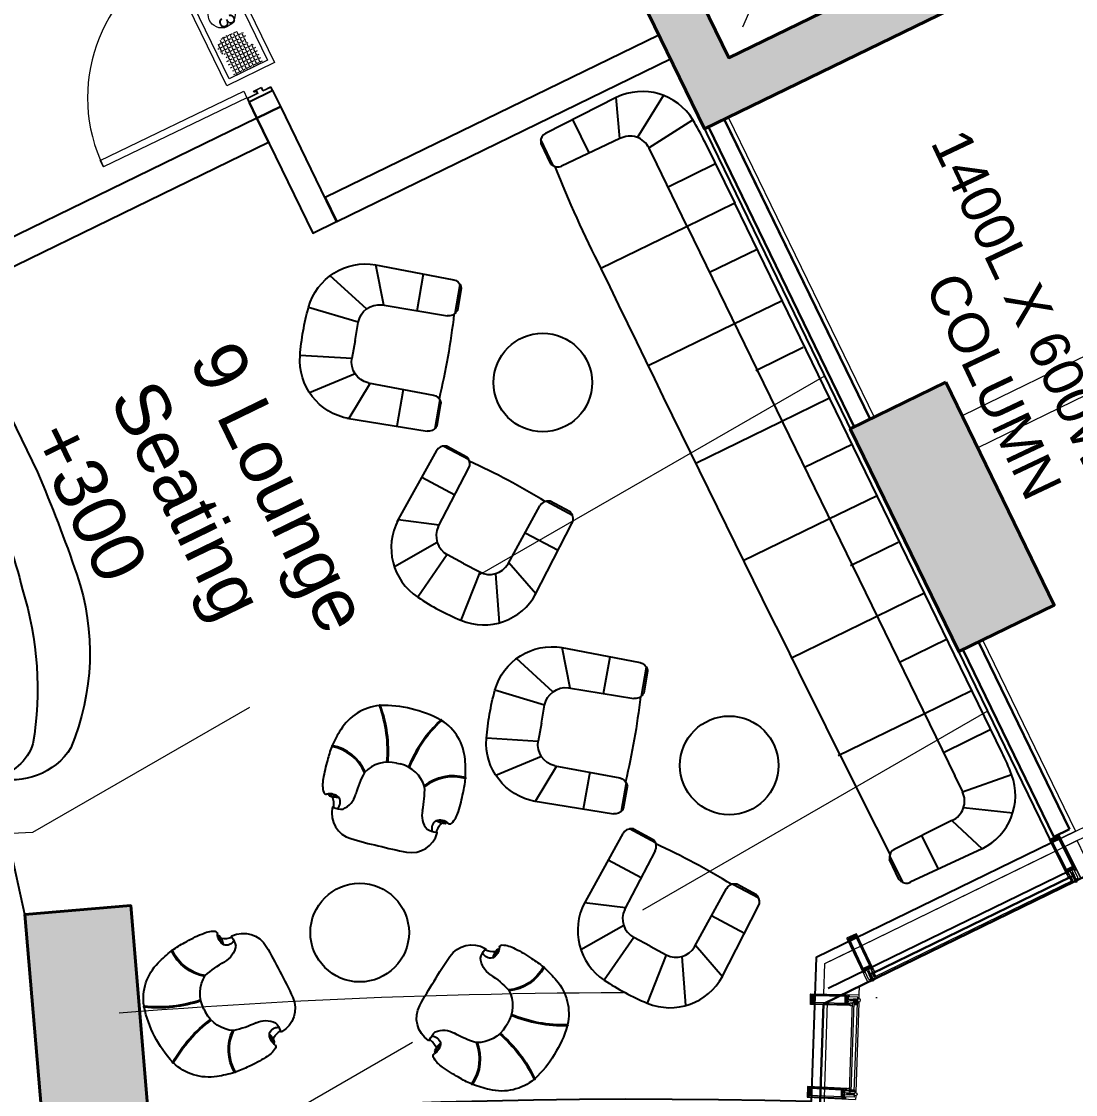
# Model space of a CAD drawing. Header units: millimetres. Extents: x 32582 to 41721, y -247935 to -234947.
# Drawn here: x 36053 to 36648, y -238624 to -238018 of the extents above; entities that cross this region are included whole.
import ezdxf

# ---------------------------------------------------------------- set-up
doc = ezdxf.new("R2010")
doc.units = ezdxf.units.MM
doc.header["$LTSCALE"] = 300
doc.header["$MEASUREMENT"] = 0
for name, pattern in [('DGN Style 2', [4.165224, 2.499135, -1.66609]), ('DGN Style 4', [1.902655, 0.950733, -0.475367, 0.001188, -0.475367]), ('TDME_Fave_column_LGM$0$HIDDENX2', [0.75, 0.5, -0.25]), ('TDME_Fave_Core_L3$0$DGN Style 2', [4.165224, 2.499135, -1.66609])]:
    doc.linetypes.add(name, pattern=pattern)
for name, color, linetype in [('1', 1, 'Continuous'), ('FAE-WSP-SW-04-PL-STR-0575-01$0$X-Level 4 GA$0$S230G_SLAB_OUTLINE', 7, 'Continuous'), ('I-FUR-LOOSE', 2, 'Continuous'), ('I-FURNITURE', 2, 'Continuous'), ('ID-facade', 1, 'Continuous'), ('Kitchen-wall', 3, 'Continuous')]:
    doc.layers.add(name, color=color, linetype=linetype)
for name, color, linetype, lineweight in [('A-_FNSH----_H-', 8, 'Continuous', 0), ('G-GRID_A', 1, 'DGN Style 4', 0), ('GENTEXT', 1, 'Continuous', 13), ('GRC-yer ızgarası', 40, 'Continuous', 15), ('MINORTEXT', 1, 'Continuous', 13), ('STRUCTURES', 3, 'DGN Style 2', 0), ('TDME_FASHION_L3$0$A-_DOOR----_E-', 1, 'Continuous', 13), ('TDME_FASHION_L3$0$A-_FNSH----_E-', 7, 'Continuous', 13), ('TDME_FASHION_L3$0$A-_WALL----_E-', 1, 'Continuous', 30), ('TDME_Fave_Bldg_Envlp_Zone C_L3$0$A-_CLAD----_E-', 1, 'Continuous', 13), ('TDME_Fave_Bldg_Envlp_Zone C_L3$0$A-_DOOR----_E-', 1, 'Continuous', 13), ('TDME_Fave_Bldg_Envlp_Zone C_L3$0$A-_FNSH----_H-', 8, 'Continuous', 0), ('TDME_Fave_Bldg_Envlp_Zone C_L3$0$A-_MULLION', 2, 'Continuous', 18), ('TDME_Fave_column_L3$0$A-_CONC----_E-', 3, 'Continuous', 40), ('TDME_Fave_column_L3$0$A-_SLABEDGE_E-', 2, 'Continuous', 13), ('TDME_Fave_column_LGM$0$A-_SLABEDGE_E-', 2, 'Continuous', 13), ('TDME_Fave_Core_L3$0$A-_FNSH----_E-', 7, 'Continuous', 13), ('TDME_Fave_Core_L3$0$A-_SLABOPEN_E-', 8, 'TDME_Fave_Core_L3$0$DGN Style 2', 0)]:
    doc.layers.add(name, color=color, linetype=linetype, lineweight=lineweight)
doc.layers.add('LEASE LINE', color=7, linetype='DGN Style 4', lineweight=30, true_color=0xf60929)
doc.styles.add('GENTEXT', font='arial.ttf', dxfattribs={"height": 0.25})
doc.styles.add('MINORTEXT', font='arial.ttf', dxfattribs={"height": 0.36})
doc.styles.get("Standard").update_dxf_attribs({"font": 'arial.ttf'})

# ---------------------------------------------------------------- blocks, each defined once
blk = doc.blocks.new('TDME_Fave_Bldg_Envlp_Zone C_L3$0$retractableframe')
at = {"layer": 'TDME_Fave_Bldg_Envlp_Zone C_L3$0$A-_DOOR----_E-'}
blk.add_lwpolyline([(37.5, 0), (37.5, 200), (-37.5, 200), (-37.5, 0)], close=True, dxfattribs=at)
blk = doc.blocks.new('TDME_Fave_Bldg_Envlp_Zone C_L3$0$A-End_Mullion')
at = {"layer": 'TDME_Fave_Bldg_Envlp_Zone C_L3$0$A-_MULLION'}
for p, q in [((-32180.4, -243410.6), (-32179.9, -243410.1)), ((-32180.4, -243464.4), (-32180.4, -243410.6)), ((-32179.9, -243410.1), (-32169.3, -243410.1)), ((-32169.3, -243410.1), (-32168.1, -243410.7)), ((-32168.1, -243410.7), (-32167.8, -243411.6)), ((-32167.8, -243411.6), (-32167.8, -243438.6)), ((-32171.6, -243472.4), (-32192.8, -243472.4)), ((-32166.4, -243464.4), (-32180.4, -243464.4))]:
    blk.add_line(p, q, dxfattribs=at)
for points in [[(-32142.5, -243421.7), (-32143.7, -243421.7), (-32143.7, -243419), (-32139.3, -243419), (-32139, -243418.8), (-32138.8, -243419), (-32134.3, -243419), (-32134.3, -243421.7), (-32135.5, -243421.7), (-32135.5, -243422.3), (-32134.7, -243423.2), (-32132.8, -243423.1), (-32132.8, -243199.6), (-32133.4, -243198.5), (-32134.3, -243198.1), (-32191.3, -243198.1), (-32192.5, -243198.7), (-32192.8, -243199.6), (-32192.8, -243472.3)], [(-32189.7, -243203.5), (-32135.9, -243203.5), (-32135.9, -243407.8), (-32137.1, -243408.2)], [(-32189.7, -243407.8), (-32189.7, -243203.5)], [(-32188, -243416.1), (-32188, -243409.3), (-32188.5, -243408.2), (-32189.5, -243407.8), (-32189.7, -243407.8)], [(-32187.1, -243417.4), (-32188, -243416.1)], [(-32186.1, -243417.4), (-32187.1, -243417.4)], [(-32185.2, -243409.3), (-32185.2, -243416.1), (-32186.1, -243417.4)], [(-32184.8, -243408.3), (-32185.2, -243409.3)], [(-32183.7, -243407.8), (-32184.8, -243408.3)], [(-32137.1, -243408.2), (-32137.6, -243409.3), (-32137.6, -243416.1), (-32138.5, -243417.4), (-32139.5, -243417.4), (-32140.4, -243416.1), (-32140.4, -243409.3), (-32140.9, -243408.2), (-32141.9, -243407.8), (-32183.7, -243407.8)], [(-32167.8, -243439.1), (-32166, -243439.1), (-32165, -243438.5), (-32164.7, -243437.2), (-32164.8, -243435.4), (-32164.9, -243433.7), (-32164.9, -243433), (-32165.2, -243432.6), (-32164.8, -243432.3), (-32164.8, -243432), (-32164.7, -243430.1), (-32164.7, -243429.6), (-32164.5, -243429.1), (-32163.7, -243427.6), (-32162.8, -243427.1), (-32161.9, -243427.6), (-32161.1, -243429.1), (-32160.9, -243429.6), (-32160.9, -243430.1), (-32160.8, -243432), (-32160.8, -243432.3), (-32160.5, -243432.6), (-32160.8, -243433), (-32160.7, -243433.7), (-32160.8, -243435.4), (-32160.9, -243437.2), (-32160.5, -243438.6), (-32159.6, -243439.1), (-32157.8, -243439.1), (-32157.8, -243453.3), (-32158, -243454.1), (-32159.1, -243456.5), (-32159.1, -243456.8), (-32158.8, -243456.9), (-32158.1, -243456.8), (-32157.9, -243456.9), (-32157.8, -243457.4), (-32157.8, -243462.8), (-32158.8, -243463.8), (-32159.9, -243463.5), (-32160.2, -243462.4), (-32159.4, -243462.4), (-32159.1, -243462.1), (-32159.1, -243459.2), (-32159.4, -243458.5), (-32162.5, -243455.4), (-32162.8, -243455.3), (-32163.2, -243455.4), (-32166.2, -243458.5), (-32166.5, -243459.2), (-32166.5, -243462.1), (-32166.2, -243462.4), (-32165.5, -243462.4), (-32165.7, -243463.5), (-32166.5, -243463.8), (-32167.5, -243463.5), (-32167.8, -243462.8), (-32167.8, -243457.1), (-32167.5, -243456.8), (-32166.8, -243456.9), (-32166.6, -243456.8), (-32166.5, -243456.5), (-32167.6, -243454.1), (-32167.8, -243453.3), (-32167.8, -243439.1)], [(-32167.8, -243438.6), (-32167.3, -243439.1), (-32166.3, -243439.1), (-32165.3, -243438.1), (-32165.3, -243437.2)], [(-32159.3, -243441.1), (-32159.8, -243440.6), (-32160.9, -243440.6), (-32161.4, -243440.5), (-32162.3, -243440), (-32162.8, -243439.8), (-32163.3, -243440), (-32164.2, -243440.5), (-32164.7, -243440.6), (-32165.8, -243440.6), (-32166.3, -243441.1), (-32166.3, -243452), (-32165.4, -243452.6), (-32165.4, -243454.3), (-32165.1, -243454.8), (-32164.6, -243454.7), (-32163.9, -243454), (-32162.6, -243453.6), (-32161.7, -243454), (-32161.1, -243454.7), (-32160.5, -243454.8), (-32160.2, -243454.3), (-32160.2, -243452.6), (-32159.3, -243452), (-32159.3, -243441.1)], [(-32165.3, -243424.6), (-32164.8, -243424.3)], [(-32164.8, -243426.1), (-32164.8, -243424.9), (-32165.3, -243424.6)], [(-32165.3, -243426.4), (-32164.8, -243426.1)], [(-32164.8, -243426.7), (-32165.3, -243426.4)], [(-32165.3, -243428.2), (-32164.8, -243427.9)], [(-32164.8, -243429.7), (-32164.8, -243428.5), (-32165.3, -243428.2)], [(-32165.3, -243430), (-32164.8, -243429.7)], [(-32164.8, -243431.5), (-32164.8, -243430.3), (-32165.3, -243430)], [(-32165.3, -243431.8), (-32164.8, -243431.5)], [(-32164.8, -243433.3), (-32164.8, -243432.1), (-32165.3, -243431.8)], [(-32165.3, -243433.6), (-32164.8, -243433.3)], [(-32164.8, -243435.1), (-32164.8, -243433.9), (-32165.3, -243433.6)], [(-32165.3, -243435.4), (-32164.8, -243435.1)], [(-32164.8, -243436.9), (-32164.8, -243435.7), (-32165.3, -243435.4)], [(-32165.3, -243437.2), (-32164.8, -243436.9)], [(-32164.8, -243424.3), (-32164.8, -243423.3), (-32163.7, -243421.4), (-32162.8, -243420.8), (-32161.9, -243421.4), (-32160.8, -243423.3), (-32160.8, -243425.2), (-32160.3, -243425.5), (-32160.8, -243425.8), (-32160.8, -243427), (-32160.3, -243427.3)], [(-32164.8, -243427.9), (-32164.8, -243426.7)], [(-32161.5, -243437.2), (-32161.4, -243435.4), (-32161.3, -243433.6), (-32161.4, -243431.8), (-32161.5, -243430.5), (-32161.7, -243429.8), (-32162.4, -243428.6), (-32162.8, -243428.3), (-32163.2, -243428.6), (-32163.9, -243429.8), (-32164.1, -243430.5), (-32164.2, -243431.8), (-32164.3, -243433.6), (-32164.2, -243435.4), (-32164.1, -243437.2), (-32164, -243438.1), (-32162.8, -243439.1), (-32161.6, -243438.1), (-32161.5, -243437.2)], [(-32160.3, -243427.3), (-32160.8, -243427.6), (-32160.8, -243428.8), (-32160.3, -243429.1), (-32160.8, -243429.4), (-32160.8, -243430.6), (-32160.3, -243430.9), (-32160.8, -243431.2), (-32160.8, -243432.4), (-32160.3, -243432.7), (-32160.8, -243433), (-32160.8, -243434.2), (-32160.3, -243434.5), (-32160.8, -243434.8), (-32160.8, -243436), (-32160.3, -243436.3), (-32160.8, -243436.6), (-32160.8, -243437.8), (-32160.3, -243438.1), (-32159.1, -243439.1), (-32158.3, -243439.1)], [(-32158.3, -243439.1), (-32157.8, -243438.6)], [(-32157.8, -243411.6), (-32157.2, -243410.5), (-32156.3, -243410.1), (-32145.7, -243410.1), (-32145.2, -243410.6), (-32145.2, -243422.7)], [(-32157.8, -243438.6), (-32157.8, -243411.6)], [(-32134.9, -243423.1), (-32132.9, -243423.1), (-32132.9, -243432.4), (-32132.6, -243433.4), (-32131.8, -243434.2), (-32131.1, -243434.5), (-32130.2, -243434.8), (-32129.4, -243435.1), (-32128.5, -243435.3), (-32127.6, -243435.4), (-32127.4, -243435.7), (-32127.7, -243436), (-32128.7, -243436), (-32129.6, -243435.9), (-32130.5, -243435.8), (-32131.5, -243435.6), (-32132.4, -243435.3), (-32133.2, -243435), (-32134.1, -243434.6), (-32134.9, -243434.1), (-32135.5, -243434), (-32136.3, -243434.3), (-32136.9, -243435), (-32138.4, -243435.9), (-32138.9, -243436), (-32140.2, -243435.8), (-32141.3, -243435), (-32141.6, -243434.7), (-32142.3, -243433.1), (-32143, -243432.8), (-32143.7, -243433.1), (-32146.3, -243435.9), (-32146.7, -243435.9), (-32146.8, -243435.6), (-32145.8, -243433.8), (-32145.6, -243433.3), (-32145.4, -243432.8), (-32145.3, -243432.3), (-32145.3, -243431.8), (-32145.3, -243423.1), (-32143.3, -243423.1), (-32142.8, -243423.3), (-32142.5, -243423.2), (-32142.4, -243423), (-32142.4, -243421.4), (-32142.9, -243421.1), (-32143, -243420.9), (-32142.9, -243420.6), (-32141.6, -243419.5), (-32141.2, -243419.4), (-32140.1, -243420), (-32138.1, -243420), (-32137.1, -243419.4), (-32136.5, -243419.6), (-32135.3, -243420.6), (-32135.2, -243420.9), (-32135.3, -243421.1), (-32135.8, -243421.4), (-32135.8, -243423), (-32135.7, -243423.2), (-32135.5, -243423.3), (-32134.9, -243423.1)], [(-32145.2, -243422.7), (-32144.7, -243423.2), (-32143.4, -243423.2), (-32142.5, -243422.3)], [(-32142.5, -243422.3), (-32142.5, -243421.7)], [(-32138.6, -243446.7), (-32137.9, -243446.7)], [(-32138.6, -243446.7), (-32138.6, -243447.5)], [(-32138.6, -243447.5), (-32137.9, -243447.5)], [(-32138.6, -243459.7), (-32137.9, -243459.7)], [(-32138.6, -243459.7), (-32138.6, -243460.5)], [(-32138.6, -243460.5), (-32137.9, -243460.5)]]:
    blk.add_lwpolyline(points, dxfattribs=at)
for points in [[(-32182.2, -243396.8), (-32182.2, -243210.6, -0.414214), (-32181.2, -243209.6), (-32138.4, -243209.6), (-32138.4, -243204.6), (-32181.2, -243204.6, 0.414214), (-32187.2, -243210.6), (-32187.2, -243396.8, 0.414214), (-32181.2, -243402.8), (-32138.4, -243402.8), (-32138.4, -243397.8), (-32181.2, -243397.8, -0.414214)], [(-32181.2, -243210.6), (-32144.4, -243210.6, -0.414214), (-32138.4, -243216.6), (-32138.4, -243390.8, -0.414214), (-32144.4, -243396.8), (-32181.2, -243396.8), (-32181.2, -243391.8), (-32144.4, -243391.8, 0.414214), (-32143.4, -243390.8), (-32143.4, -243216.6, 0.414214), (-32144.4, -243215.6), (-32181.2, -243215.6)], [(-32148.4, -243443.6), (-32137.9, -243443.6), (-32137.9, -243463.6), (-32148.4, -243463.6, 0.05)]]:
    blk.add_lwpolyline(points, format="xyb", close=True, dxfattribs=at)
blk.add_lwpolyline([(-32137.9, -243463.1, -0.414214), (-32138.1, -243463.3), (-32142.8, -243463.3, -0.362233), (-32143, -243463.2, 0.212538), (-32144.3, -243461.1, -0.260236), (-32144.4, -243461), (-32144.4, -243446.2, -0.260236), (-32144.3, -243446, 0.212538), (-32143, -243444, -0.362233), (-32142.8, -243443.8), (-32138.1, -243443.8, -0.414214), (-32137.9, -243444)], format="xyb", dxfattribs=at)
blk.add_circle((-32162.8, -243472.4), 8.75, dxfattribs=at)
blk = doc.blocks.new('TDME_Fave_Bldg_Envlp_Zone C_L3$0$TDME_Fave_Bldg_Envlp_Zone C_L2')
at = {"layer": 'TDME_Fave_Bldg_Envlp_Zone C_L3$0$A-_CLAD----_E-'}
for p, q in [((494249478.6, 2787890225.2, 0), (494250637.5, 2787890588.7, 0)), ((494249127.9, 2787889467.7, 0), (494249213.6, 2787889926.2, 0))]:
    blk.add_line(p, q, dxfattribs=at)
at = {"layer": 'TDME_Fave_Bldg_Envlp_Zone C_L3$0$A-_CLAD----_E-', "elevation": 0}
for points in [[(494249511.6, 2787890054.9), (494249509.2, 2787890062.6), (494250703.6, 2787890437.2), (494250706, 2787890429.6)], [(494249522.3, 2787890029.3), (494250714.3, 2787890403.1), (494250711.9, 2787890410.9), (494249519.9, 2787890037)], [(494249377.9, 2787889913.6), (494249385.8, 2787889912.1), (494249293.3, 2787889417.1), (494249285.5, 2787889418.6)], [(494249405, 2787889908.5), (494249412.9, 2787889907), (494249320.5, 2787889412.1), (494249312.6, 2787889413.5)]]:
    blk.add_lwpolyline(points, close=True, dxfattribs=at)
for points in [[(494249224.5, 2787889985.2), (494249256.4, 2787890155.5), (494249421.7, 2787890207.3)], [(494249421.3, 2787889950.7), (494249430.9, 2787890000.6), (494249479.3, 2787890016)]]:
    blk.add_lwpolyline(points, dxfattribs=at)
at = {"layer": 'TDME_Fave_Bldg_Envlp_Zone C_L3$0$A-_MULLION', "extrusion": (-5.25674e-11, 2.65618e-11, -1), "zscale": -1, "rotation": 341.9448923542475}
blk.add_blockref('TDME_Fave_Bldg_Envlp_Zone C_L3$0$A-End_Mullion', (-494144689.4, 2788111922.2, 0), dxfattribs=at)
at = {"layer": 'TDME_Fave_Bldg_Envlp_Zone C_L3$0$A-_MULLION', "extrusion": (2.79806e-11, 5.18261e-11, -1), "xscale": -1, "zscale": -1, "rotation": 343.2265231889093}
blk.add_blockref('TDME_Fave_Bldg_Envlp_Zone C_L3$0$A-End_Mullion', (-494210039.1, 2788132419.9, 0.2), dxfattribs=at)
at = {"layer": 'TDME_Fave_Bldg_Envlp_Zone C_L3$0$A-_MULLION', "extrusion": (-4.81274e-11, -3.39502e-11, -1), "zscale": -1, "rotation": 279.9378244136199}
blk.add_blockref('TDME_Fave_Bldg_Envlp_Zone C_L3$0$A-End_Mullion', (-494004046.3, 2787900259.2, -0.1), dxfattribs=at)
at = {"layer": 'TDME_Fave_Bldg_Envlp_Zone C_L3$0$A-_MULLION', "extrusion": (-3.26296e-11, 4.90323e-11, -1), "xscale": -1, "zscale": -1, "rotation": 281.2194507614263}
blk.add_blockref('TDME_Fave_Bldg_Envlp_Zone C_L3$0$A-End_Mullion', (-494016757.1, 2787968319.2, 0.1), dxfattribs=at)
blk = doc.blocks.new('A$C5ED46BB0')
at = {"layer": '1', "color": 1, "linetype": 'Continuous'}
blk.add_line((384.7, 478.6), (405.1, 478.6), dxfattribs=at)
for centre, radius, start, end in [((386.6, 171.3), 625.2, 89.44713, 105.50824), ((398.9, 135.5), 661, 74.92027, 90.53943), ((308, 499.5), 288.2, 108.87634, 162.06418), ((217.1, 773), 2.48, 18.08049, 198.08049), ((-417.1, 356.2), 756.5, 8.71309, 33.36234), ((-411.1, 355.8), 756.5, 8.86927, 33.53812), ((1201.4, 355.8), 756.5, 146.46188, 171.13073), ((1207.4, 356.2), 756.5, 146.63766, 171.28691), ((573.2, 773), 2.48, 341.91951, 161.91951), ((482.3, 499.5), 288.2, 17.93582, 71.12366), ((685.8, 366.8), 688.5, 161.24069, 169.71066), ((104.6, 366.8), 688.5, 10.28934, 18.75931), ((8.5, 486.9), 2.94, 94.8808, 246.62926), ((20.6, 234.1), 256, 37.60566, 92.75981), ((769.7, 234.1), 256, 87.24019, 142.39434), ((781.8, 486.9), 2.94, 293.37074, 85.1192), ((515.1, 404.4), 514, 171.07298, 180.20975), ((20.6, 234.1), 250.4, 37.12318, 93.03129), ((384.7, 287.2), 191.5, 89.99608, 149.1802), ((405.6, 287.2), 191.5, 30.8198, 90.1724), ((769.7, 234.1), 250.4, 86.96871, 142.87682), ((275.2, 404.4), 514, 359.79025, 8.92702), ((774.4, 360.3), 774.4, 176.87221, 184.848), ((761.4, 239.2), 560.5, 164.89364, 178.57509), ((28.9, 239.2), 560.5, 1.42491, 15.10636), ((15.9, 360.3), 774.4, 355.152, 3.12779), ((164.2, 299.1), 161.5, 181.52196, 209.01815), ((75.3, 255.7), 125.8, 307.09221, 358.82462), ((715.1, 255.7), 125.8, 181.17538, 232.90779), ((626.1, 299.1), 161.5, 330.98185, 358.47804), ((36.2, 231.3), 16.9, 218.53741, 288.07339), ((76, 147.2), 76.4, 59.65699, 116.93472), ((73.3, 46.3), 172.2, 76.54424, 100.33403), ((60.4, 216.7), 6.26, 173.01004, 252.10162), ((75.2, 323.7), 114.2, 261.57818, 287.35531), ((-3.5, 147.1), 101.1, 2.90356, 38.14216), ((75.3, 178.5), 52.4, 329.20857, 41.33041), ((715.1, 178.5), 52.4, 138.66959, 210.79143), ((714.3, 147.2), 76.4, 63.06528, 120.34301), ((717.1, 46.3), 172.2, 79.66597, 103.45576), ((715.1, 323.7), 114.2, 252.64469, 278.42182), ((793.9, 147.1), 101.1, 141.85784, 177.09644), ((729.9, 216.7), 6.26, 287.89838, 6.98996), ((754.1, 231.3), 16.9, 251.92661, 321.46259), ((93.9, 149.4), 3.95, 48.55626, 185.84551), ((240.2, 153.5), 150.2, 181.72695, 267.27427), ((116.7, 282.9), 132.1, 261.22047, 285.12298), ((550.2, 153.5), 150.2, 272.72573, 358.27305), ((673.6, 282.9), 132.1, 254.87702, 278.77953), ((696.4, 149.4), 3.95, 354.15449, 131.44374), ((342.3, 1741), 1741, 266.40147, 271.65771), ((444.6, 1851.7), 1851.7, 268.39259, 273.4893)]:
    blk.add_arc(centre, radius, start, end, dxfattribs=at)
blk = doc.blocks.new('A$C64F3089B')
at = {"layer": '1', "color": 1, "linetype": 'Continuous'}
for p, q in [((336.7, 543.2), (303.2, 835.6)), ((437.1, 842.1), (830, 842.1)), ((583.1, 842.1), (583.1, 543.2)), ((4282.9, 842.1), (830, 842.1)), ((830, 842.1), (830, 534.3)), ((830, 842.1), (830, 534.3)), ((830, 842.1), (830, 534.3)), ((830, 842.1), (830, 534.3)), ((830, 842.1), (830, 534.3)), ((830, 842.1), (830, 534.3)), ((830, 842.1), (830, 534.3)), ((830, 842.1), (830, 534.3)), ((1120.1, 842.1), (1120.1, 543.2)), ((1442.4, 842.1), (1442.4, 534.3)), ((1442.4, 842.1), (1442.4, 534.3)), ((1442.4, 842.1), (1442.4, 534.3)), ((1442.4, 842.1), (1442.4, 534.3)), ((1442.4, 842.1), (1442.4, 534.3)), ((1442.4, 842.1), (1442.4, 534.3)), ((1442.4, 842.1), (1442.4, 534.3)), ((1442.4, 842.1), (1442.4, 534.3)), ((1732.5, 833.2), (1732.5, 534.3)), ((2054.8, 842.1), (2054.8, 534.3)), ((2054.8, 842.1), (2054.8, 534.3)), ((2054.8, 842.1), (2054.8, 534.3)), ((2054.8, 842.1), (2054.8, 534.3)), ((2054.8, 842.1), (2054.8, 534.3)), ((2054.8, 842.1), (2054.8, 534.3)), ((2054.8, 842.1), (2054.8, 534.3)), ((2054.8, 842.1), (2054.8, 534.3)), ((2344.9, 842.1), (2344.9, 543.2)), ((2667.3, 842.1), (2667.3, 534.3)), ((2667.3, 842.1), (2667.3, 534.3)), ((2667.3, 842.1), (2667.3, 534.3)), ((2667.3, 842.1), (2667.3, 534.3)), ((2667.3, 842.1), (2667.3, 534.3)), ((2667.3, 842.1), (2667.3, 534.3)), ((2667.3, 842.1), (2667.3, 534.3)), ((2667.3, 842.1), (2667.3, 534.3)), ((2957.3, 833.2), (2957.3, 534.3)), ((3279.7, 842.1), (3279.7, 534.3)), ((3279.7, 842.1), (3279.7, 534.3)), ((3279.7, 842.1), (3279.7, 534.3)), ((3279.7, 842.1), (3279.7, 534.3)), ((3279.7, 842.1), (3279.7, 534.3)), ((3279.7, 842.1), (3279.7, 534.3)), ((3279.7, 842.1), (3279.7, 534.3)), ((3279.7, 842.1), (3279.7, 534.3)), ((3569.7, 842.1), (3569.7, 543.2)), ((3892.1, 842.1), (3892.1, 534.3)), ((3892.1, 842.1), (3892.1, 534.3)), ((3892.1, 842.1), (3892.1, 534.3)), ((3892.1, 842.1), (3892.1, 534.3)), ((3892.1, 842.1), (3892.1, 534.3)), ((3892.1, 842.1), (3892.1, 534.3)), ((3892.1, 842.1), (3892.1, 534.3)), ((3892.1, 842.1), (3892.1, 534.3)), ((4136.8, 842.1), (4136.8, 543.2)), ((4383.2, 543.2), (4416.8, 835.6)), ((255.4, 510.6), (105.6, 746.3)), ((4464.6, 510.6), (4614.4, 746.3)), ((0, 502.3), (7, 54.3)), ((217.6, 419), (0, 502.3)), ((441, 543.2), (337.8, 543.2)), ((830, 543.2), (437.1, 543.2)), ((830, 543.2), (4282.9, 543.2)), ((830, 534.3), (830, 0.9)), ((830, 534.3), (830, 0.9)), ((830, 534.3), (830, 0.9)), ((830, 534.3), (830, 0.9)), ((830, 534.3), (830, 0.9)), ((830, 534.3), (830, 0.9)), ((830, 534.3), (830, 0.9)), ((830, 534.3), (830, 0.9)), ((1442.4, 534.3), (1442.4, 0.9)), ((1442.4, 534.3), (1442.4, 0.9)), ((1442.4, 534.3), (1442.4, 0.9)), ((1442.4, 534.3), (1442.4, 0.9)), ((1442.4, 534.3), (1442.4, 0.9)), ((1442.4, 534.3), (1442.4, 0.9)), ((1442.4, 534.3), (1442.4, 0.9)), ((1442.4, 534.3), (1442.4, 0.9)), ((2054.8, 534.3), (2054.8, 0.9)), ((2054.8, 534.3), (2054.8, 0.9)), ((2054.8, 534.3), (2054.8, 0.9)), ((2054.8, 534.3), (2054.8, 0.9)), ((2054.8, 534.3), (2054.8, 0.9)), ((2054.8, 534.3), (2054.8, 0.9)), ((2054.8, 534.3), (2054.8, 0.9)), ((2054.8, 534.3), (2054.8, 0.9)), ((2667.3, 534.3), (2667.3, 0.9)), ((2667.3, 534.3), (2667.3, 0.9)), ((2667.3, 534.3), (2667.3, 0.9)), ((2667.3, 534.3), (2667.3, 0.9)), ((2667.3, 534.3), (2667.3, 0.9)), ((2667.3, 534.3), (2667.3, 0.9)), ((2667.3, 534.3), (2667.3, 0.9)), ((2667.3, 534.3), (2667.3, 0.9)), ((3279.7, 534.3), (3279.7, 0.9)), ((3279.7, 534.3), (3279.7, 0.9)), ((3279.7, 534.3), (3279.7, 0.9)), ((3279.7, 534.3), (3279.7, 0.9)), ((3279.7, 534.3), (3279.7, 0.9)), ((3279.7, 534.3), (3279.7, 0.9)), ((3279.7, 534.3), (3279.7, 0.9)), ((3279.7, 534.3), (3279.7, 0.9)), ((3892.1, 534.3), (3892.1, 0.9)), ((3892.1, 534.3), (3892.1, 0.9)), ((3892.1, 534.3), (3892.1, 0.9)), ((3892.1, 534.3), (3892.1, 0.9)), ((3892.1, 534.3), (3892.1, 0.9)), ((3892.1, 534.3), (3892.1, 0.9)), ((3892.1, 534.3), (3892.1, 0.9)), ((3892.1, 534.3), (3892.1, 0.9)), ((4278.9, 543.2), (4382.2, 543.2)), ((4502.4, 419), (4720, 502.3)), ((4720, 502.3), (4713, 54.3)), ((217.6, 419), (213.5, 54.6)), ((4502.4, 419), (4506.4, 54.6)), ((217.6, 227.8), (4.4, 227.8)), ((4502.4, 227.8), (4715.5, 227.8)), ((192.9, 14.5), (27.3, 14.7)), ((46.7, 4.5), (173.9, 4.5)), ((4527.1, 14.5), (4692.6, 14.7)), ((4673.3, 4.5), (4546.1, 4.5))]:
    blk.add_line(p, q, dxfattribs=at)
for centre, radius, start, end in [((334.8, 502.3), 334.8, 95.42237, 180.00001), ((441, -622.2), 1464.2, 90, 95.40226), ((4278.9, -622.2), 1464.2, 84.59774, 90), ((4385.2, 502.3), 334.8, 359.99999, 84.57763), ((337.8, 422.9), 120.3, 90, 181.89108), ((4382.2, 422.9), 120.3, 358.10892, 90), ((57.1, 55), 50.1, 180.00001, 247.06597), ((110.3, 148.2), 157.2, 238.14889, 246.14237), ((110.3, 148.2), 157.2, 293.85763, 301.71369), ((163.4, 55), 50.1, 293.30305, 0), ((713.1, 6849.9), 6850, 265.6926, 270.97805), ((1513.4, 233810.9), 233811, 269.832521, 270.737122), ((4556.6, 55), 50.1, 180, 246.69695), ((4609.7, 148.2), 157.2, 238.28631, 246.14237), ((4609.7, 148.2), 157.2, 293.85763, 301.85111), ((4662.9, 55), 50.1, 292.93403, 359.99999)]:
    blk.add_arc(centre, radius, start, end, dxfattribs=at)
blk = doc.blocks.new('A$C66825038')
at = {"layer": '1', "color": 1, "linetype": 'Continuous'}
for p, q in [((336.6, 539.9), (303.2, 831.1)), ((545.4, 539.9), (578.9, 831.1)), ((254.9, 506.8), (105.6, 741.9)), ((627.1, 506.8), (776.4, 741.9)), ((217.6, 414.5), (0, 497.8)), ((0.2, 509.9), (7, 49.8)), ((441, 539.9), (337.8, 539.9)), ((441, 539.9), (544.3, 539.9)), ((664.5, 414.5), (882.1, 497.8)), ((881.8, 509.9), (875.1, 49.8)), ((217.6, 424.5), (213.5, 50.1)), ((664.5, 424.5), (668.5, 50.1)), ((215.4, 223.3), (4.4, 223.3)), ((666.7, 223.3), (877.6, 223.3)), ((192.9, 10), (27.3, 10.2)), ((46.7, 0), (173.9, 0)), ((689.1, 10), (854.7, 10.2)), ((835.3, 0), (708.2, 0))]:
    blk.add_line(p, q, dxfattribs=at)
for centre, radius, start, end in [((334.8, 497.8), 334.8, 95.42237, 180.00001), ((441, -626.6), 1464.2, 90, 95.40226), ((441, -626.6), 1464.2, 84.59774, 90), ((547.3, 497.8), 334.8, 0.00001, 84.57762), ((337.8, 419.6), 120.3, 90, 177.66918), ((544.3, 419.6), 120.3, 2.33083, 90), ((57.1, 50.6), 50.1, 180.00001, 247.06597), ((110.3, 143.8), 157.2, 238.14889, 246.14237), ((110.3, 143.8), 157.2, 293.85763, 301.71369), ((163.4, 50.6), 50.1, 293.30305, 0), ((441, 3922.7), 3914.9, 266.43125, 273.56875), ((718.6, 50.6), 50.1, 180.00001, 246.69695), ((771.8, 143.8), 157.2, 238.28631, 246.14237), ((771.8, 143.8), 157.2, 293.85763, 301.85111), ((824.9, 50.6), 50.1, 292.93403, 0)]:
    blk.add_arc(centre, radius, start, end, dxfattribs=at)
blk = doc.blocks.new('TDME_FASHION_L3$0$HR DOOR')
at = {"layer": 'TDME_FASHION_L3$0$A-_DOOR----_E-', "lineweight": 13}
blk.add_line((144.7, 928.1, 0), (126.3, 928.1, 0), dxfattribs=at)
at = {"layer": 'TDME_FASHION_L3$0$A-_DOOR----_E-', "lineweight": 13, "extrusion": (-6.36259e-18, 5.25102e-09, 1), "elevation": 0, "flags": 128}
for points in [[(124.7, 928), (124.7, 925), (146.7, 925), (146.7, 906), (96.7, 906), (96.7, 886), (52.6, 886), (52.6, 888.2), (66.7, 888.2), (66.7, 906), (2.6, 906), (2.6, 925), (24.6, 925), (24.6, 928), (-0.4, 928), (-0.4, 903), (63.7, 903), (63.7, 891.2), (49.6, 891.2), (49.6, 883), (99.7, 883), (99.7, 903), (149.7, 903), (149.7, 928), (124.7, 928)], [(124.7, -25), (124.7, -22), (146.7, -22), (146.7, -3), (96.7, -3), (96.7, 17), (52.6, 17), (52.6, 14.8), (66.7, 14.8), (66.7, -3), (2.6, -3), (2.6, -22), (24.6, -22), (24.6, -25), (-0.4, -25), (-0.4, 0), (63.7, 0), (63.7, 11.8), (49.6, 11.8), (49.6, 20), (99.7, 20), (99.7, 0), (149.7, 0), (149.7, -25), (124.7, -25)]]:
    blk.add_lwpolyline(points, dxfattribs=at)
at = {"layer": 'TDME_FASHION_L3$0$A-_DOOR----_E-', "elevation": 27.7}
blk.add_lwpolyline([(-0.4, 3), (-900.4, 3), (-900.4, 43), (-0.4, 43)], close=True, dxfattribs=at)
at = {"layer": 'TDME_FASHION_L3$0$A-_DOOR----_E-'}
blk.add_arc((-0.4, 3, 13.8), 900, 89.99999, 179.99995, dxfattribs=at)
blk = doc.blocks.new('Y3 75-30')
at = {"layer": 'GRC-yer ızgarası', "ltscale": 44}
h = blk.add_hatch(dxfattribs=at)
h.set_pattern_fill('ANGLE', color=160, scale=7.7, style=0)
h.set_pattern_definition([(0, (-3839, 4534.8), (0, 2.1175), [1.54, -0.5775]), (90, (-3839, 4534.8), (-2.1175, 1e-16), [1.54, -0.5775])])
edge = h.paths.add_edge_path()
edge.add_line((3, -5.78), (3, -23.72))
edge.add_arc((2.24, -22.34), 1.58, 298.85244, 325)
edge.add_arc((4.83, -22.34), 1.58, 215, 325)
edge.add_arc((7.5, -22.28), 1.68, 215, 325)
edge.add_arc((10.17, -22.34), 1.58, 215, 325)
edge.add_arc((12.92, -22.23), 1.78, 215, 325)
edge.add_arc((15.66, -22.35), 1.57, 215, 325)
edge.add_arc((18.47, -23.52), 1.55, 170, 280)
edge.add_arc((20.06, -24.13), 1.61, 215, 325)
edge.add_arc((21.64, -23.53), 1.54, 260, 370)
edge.add_arc((23.42, -21.72), 1.57, 260, 370)
edge.add_arc((24.06, -20.16), 1.58, 305, 415)
edge.add_arc((24.06, -17.57), 1.58, 305, 415)
edge.add_arc((24.06, -14.98), 1.58, 305, 415)
edge.add_arc((24.09, -12.44), 1.53, 305, 415)
edge.add_arc((23.46, -10.92), 1.54, 350, 460)
edge.add_arc((21.68, -9.14), 1.54, 350, 460)
edge.add_arc((21.13, -9.21), 1.61, 80, 190)
edge.add_arc((18.18, -10.45), 1.68, 35, 145)
edge.add_arc((15.29, -9.22), 1.54, 350, 460)
edge.add_arc((13.51, -7.44), 1.54, 350, 460)
edge.add_arc((11.95, -6.84), 1.58, 35, 145)
edge.add_arc((9.36, -6.84), 1.58, 35, 145)
edge.add_arc((6.77, -6.84), 1.58, 35, 145)
edge.add_arc((4.18, -6.84), 1.58, 35, 138.20845)
h = blk.add_hatch(dxfattribs=at)
h.set_pattern_fill('ANGLE', color=160, scale=7.7, style=0)
h.set_pattern_definition([(180, (3914, 4534.8), (0, 2.1175), [1.54, -0.5775]), (90, (3914, 4534.8), (2.1175, 1e-16), [1.54, -0.5775])])
edge = h.paths.add_edge_path()
edge.add_line((72, -23.72), (72, -5.78))
edge.add_arc((70.82, -6.84), 1.58, 41.79155, 145)
edge.add_arc((68.23, -6.84), 1.58, 35, 145)
edge.add_arc((65.64, -6.84), 1.58, 35, 145)
edge.add_arc((63.05, -6.84), 1.58, 35, 145)
edge.add_arc((61.49, -7.44), 1.54, 80, 190)
edge.add_arc((59.71, -9.22), 1.54, 80, 190)
edge.add_arc((56.82, -10.45), 1.68, 35, 145)
edge.add_arc((53.87, -9.21), 1.61, 350, 460)
edge.add_arc((53.32, -9.14), 1.54, 80, 190)
edge.add_arc((51.54, -10.92), 1.54, 80, 190)
edge.add_arc((50.91, -12.44), 1.53, 125, 235)
edge.add_arc((50.94, -14.98), 1.58, 125, 235)
edge.add_arc((50.94, -17.57), 1.58, 125, 235)
edge.add_arc((50.94, -20.16), 1.58, 125, 235)
edge.add_arc((51.58, -21.72), 1.57, 170, 280)
edge.add_arc((53.36, -23.53), 1.54, 170, 280)
edge.add_arc((54.94, -24.13), 1.61, 215, 325)
edge.add_arc((56.53, -23.52), 1.55, 260, 370)
edge.add_arc((59.34, -22.35), 1.57, 215, 325)
edge.add_arc((62.08, -22.23), 1.78, 215, 325)
edge.add_arc((64.83, -22.34), 1.58, 215, 325)
edge.add_arc((67.5, -22.28), 1.68, 215, 325)
edge.add_arc((70.17, -22.34), 1.58, 215, 325)
edge.add_arc((72.76, -22.34), 1.58, 215, 241.14756)
at = {"layer": 'GRC-yer ızgarası', "color": 13, "ltscale": 44}
blk.add_lwpolyline([(0, 0), (75, 0), (75, -30), (0, -30)], close=True, dxfattribs=at)
at = {"layer": 'GRC-yer ızgarası', "color": 4, "ltscale": 44}
blk.add_lwpolyline([(3, -3), (72, -3), (72, -27), (3, -27)], close=True, dxfattribs=at)
at = {"layer": 'GRC-yer ızgarası', "color": 1, "ltscale": 44}
blk.add_circle((37.5, -15), 7.6, dxfattribs=at)
at = {"layer": 'GRC-yer ızgarası', "ltscale": 44, "insert": (30.28, -9.34), "char_height": 9, "width": 19.6, "attachment_point": 1}
blk.add_mtext('Y3', dxfattribs=at)

msp = doc.modelspace()

# ---------------------------------------------------------------- hatches: boundary and pattern name
at = {"layer": 'A-_FNSH----_H-'}
h = msp.add_hatch(color=254, dxfattribs=at)
h.dxf.hatch_style = 1
h.paths.add_polyline_path([(36574.88, -238221.54), (36636.12, -238347.43), (36582.16, -238373.68), (36520.93, -238247.78)])
h.paths.add_polyline_path([(36730.53, -237855.68), (36762.24, -237920.87), (36438.51, -238078.34), (36406.72, -238013.01), (36433.7, -237999.89), (36452.36, -238038.24), (36722.14, -237907.02), (36703.48, -237868.66)])
h = msp.add_hatch(dxfattribs=at)
h.set_pattern_fill('ANSI31', color=254, scale=0.1, angle=8.55838)
h.set_pattern_definition([(53.5583798532953, (-7349497.384687, -283278450.576824), (-0.01005578150568927, 0.00742504264700464), [])])
h.paths.add_polyline_path([(36054.62, -238522.16), (36064.67, -238641.74), (36124.46, -238636.71), (36114.41, -238517.13)])

# ---------------------------------------------------------------- linework, layer by layer
at = {"layer": 'FAE-WSP-SW-04-PL-STR-0575-01$0$X-Level 4 GA$0$S230G_SLAB_OUTLINE'}
msp.add_line((36645.04, -238497.58, 0), (36508.35, -238564.07, 0), dxfattribs=at)
at = {"layer": 'G-GRID_A'}
msp.add_arc((36396.63, -242207.46), 3641, 72.09645, 122.49066, dxfattribs=at)
at = {"layer": 'I-FUR-LOOSE'}
for centre in [(36347.2, -238221.7), (36452.51, -238437.95), (36243.76, -238532.43)]:
    msp.add_circle(centre, 27.85, dxfattribs=at)
at = {"layer": 'I-FURNITURE', "color": 1, "elevation": -0.01}
msp.add_lwpolyline([(36406.75, -238012.99), (36634.69, -238481.66), (36501.7, -238546.45), (36498.82, -238627.92, 0.115658), (34878.63, -238961.62), (34815.11, -238823.04), (35001.39, -238733.62), (34800.66, -238315.46), (34739.29, -238344.61), (34378.68, -237590.72), (34222.21, -237665.83), (34132.02, -237477.95), (34191.82, -237432.17), (34141.84, -237367.04, -0.077981), (35876.36, -236466.09), (36085.71, -236895.95), (35908.06, -236982.46), (36042.51, -237264.58), (35968.45, -237300.6), (36101.86, -237574.88), (36176.05, -237538.79), (36332.36, -237860.13)], format="xyb", dxfattribs=at)
at = {"layer": 'I-FURNITURE', "elevation": 0}
for points in [[(36013.35, -238172.95), (36061.7, -238272.23, -0.018091), (36083.95, -238330.16, -0.18267), (36080.59, -238428.01, -0.331764), (36037.39, -238444.7, 0.02963)], [(35986.37, -238186.08), (36034.59, -238285.09, -0.048616), (36053.25, -238338.73, -0.116378), (36059.15, -238425.73, -0.276835), (36037.39, -238444.7, -11.869464)]]:
    msp.add_lwpolyline(points, format="xyb", dxfattribs=at)
at = {"layer": 'ID-facade'}
msp.add_line((36185.62, -238072.33, 0), (36181.24, -238063.34, 0), dxfattribs=at)
at = {"layer": 'ID-facade', "elevation": 0}
msp.add_lwpolyline([(36181.24, -238063.34), (36185.62, -238072.33), (36199.11, -238065.76), (36194.73, -238056.77)], close=True, dxfattribs=at)
msp.add_lwpolyline([(36054.62, -238522.16), (36037.39, -238444.7), (35629.3, -238535.47)], dxfattribs=at)
at = {"layer": 'Kitchen-wall', "elevation": 0}
for points in [[(36412.73, -238025.37), (36224.18, -238117.24), (36230.75, -238130.72), (36419.3, -238038.86)], [(36185.62, -238072.33), (36217.24, -238137.26), (36230.73, -238130.69), (36199.11, -238065.76)], [(36185.62, -238072.33), (35952.85, -238185.72), (35959.42, -238199.2), (36192.19, -238085.81)]]:
    msp.add_lwpolyline(points, close=True, dxfattribs=at)
at = {"layer": 'LEASE LINE'}
msp.add_lwpolyline([(36503.64, -238633.12), (36505.78, -238572.59), (37361.16, -238155.79, 0.028624), (37873.11, -238738.03), (37719.23, -238879.66, 0.063438), (36840.78, -238654.11), (36772.11, -239194.26, 0.143824), (35080.36, -239470.84), (34844.82, -238980.16, -0.117062), (36503.64, -238633.12)], format="xyb", close=True, dxfattribs=at)
at = {"layer": 'STRUCTURES', "color": 3, "ltscale": 0.3}
for p, q in [((36506.31, -238218.09), (36058.89, -238475.9)), ((36598.39, -238407.4), (36119.9, -238683.11)), ((36058.89, -238475.9), (35680.82, -238494.81)), ((36488.47, -239171.31), (36508.35, -238564.07, 0))]:
    msp.add_line(p, q, dxfattribs=at)
at = {"layer": 'TDME_FASHION_L3$0$A-_FNSH----_E-'}
for p, q in [((36451.99, -238071.78, 0), (36534.41, -238241.22, 0)), ((36438.51, -238078.34, 0), (36520.93, -238247.78, 0)), ((36595.65, -238367.12, 0), (36648.18, -238475.1, 0)), ((36582.16, -238373.68, 0), (36634.69, -238481.66, 0)), ((36648.18, -238475.1, 0), (36634.69, -238481.66, 0))]:
    msp.add_line(p, q, dxfattribs=at)
at = {"layer": 'TDME_FASHION_L3$0$A-_WALL----_E-'}
for p, q in [((36449.75, -238072.88, 0), (36532.17, -238242.31, 0)), ((36440.75, -238077.25, 0), (36523.17, -238246.69, 0)), ((36450.83, -238075.11, 0), (36532.17, -238242.31, 0)), ((36593.41, -238368.21, 0), (36644.84, -238473.94, 0)), ((36584.41, -238372.58, 0), (36635.84, -238478.32, 0)), ((36644.84, -238473.94, 0), (36635.84, -238478.32, 0))]:
    msp.add_line(p, q, dxfattribs=at)
at = {"layer": 'TDME_Fave_Bldg_Envlp_Zone C_L3$0$A-_CLAD----_E-', "color": 252, "ltscale": 0.1}
msp.add_line((36506.58, -238549.84, 0), (37349.05, -238139.44), dxfattribs=at)
at = {"layer": 'TDME_Fave_Bldg_Envlp_Zone C_L3$0$A-_FNSH----_H-'}
msp.add_line((36526.15, -238562.56, 0), (37361.16, -238155.79), dxfattribs=at)
at = {"layer": 'TDME_Fave_column_L3$0$A-_CONC----_E-', "elevation": 0}
msp.add_lwpolyline([(36730.53, -237855.68), (36762.24, -237920.87), (36438.51, -238078.34), (36406.72, -238013.01), (36433.7, -237999.89), (36452.36, -238038.24), (36722.14, -237907.02), (36703.48, -237868.66)], close=True, dxfattribs=at)
at = {"layer": 'TDME_Fave_column_L3$0$A-_CONC----_E-'}
for points in [[(36574.88, -238221.54), (36636.12, -238347.43), (36582.16, -238373.68), (36520.93, -238247.78)], [(36054.62, -238522.16), (36064.67, -238641.74), (36124.46, -238636.71), (36114.41, -238517.13)]]:
    msp.add_lwpolyline(points, close=True, dxfattribs=at)
at = {"layer": 'TDME_Fave_column_L3$0$A-_SLABEDGE_E-'}
for p, q in [((36501.7, -238546.45), (37345.84, -238135.23, 0)), ((36498.82, -238627.92), (36501.7, -238546.45))]:
    msp.add_line(p, q, dxfattribs=at)
at = {"layer": 'TDME_Fave_column_LGM$0$A-_SLABEDGE_E-', "linetype": 'TDME_Fave_column_LGM$0$HIDDENX2'}
msp.add_arc((42144.41, -234466.02, 0), 6252.89, 193.700373, 224.843645, dxfattribs=at)
at = {"layer": 'TDME_Fave_Core_L3$0$A-_FNSH----_E-'}
for p, q in [((36969.3, -238053.12, 0), (36584.41, -238240.33, 0)), ((36593.16, -238258.32, 0), (36978.04, -238071.1, 0))]:
    msp.add_line(p, q, dxfattribs=at)
at = {"layer": 'TDME_Fave_Core_L3$0$A-_SLABOPEN_E-', "lineweight": 0, "ltscale": 0.5}
msp.add_line((36610.59, -237677.71, 0), (36452.36, -238038.24, 0), dxfattribs=at)

# ---------------------------------------------------------------- block references
at = {"layer": 'GRC-yer ızgarası', "linetype": 'Continuous', "rotation": 295.9660409952209}
msp.add_blockref('Y3 75-30', (36162.85, -237973.5, 0), dxfattribs=at)
at = {"layer": 'I-FURNITURE'}
for name, p, xscale, yscale, zscale, rotation in [('A$C64F3089B', (36343.58, -238082.67), 0.09999999999999998, 0.09999999999999998, 0.09999999999999998, 295.9660409952208), ('A$C66825038', (36301.94, -238163.79), -0.1, 0.1, 0.1, 80.03108114532078), ('A$C66825038', (36366.79, -238296.96), 0.1, 0.1, 0.1, 151.9010008451137), ('A$C66825038', (36407.25, -238380.04), -0.1, 0.1, 0.1, 80.03108114532078), ('A$C5ED46BB0', (36216.02, -238474.22), 0.1, 0.1, 0.1, 346.4877782631288), ('A$C66825038', (36472.11, -238513.21), 0.1, 0.1, 0.1, 151.9010008451137), ('A$C5ED46BB0', (36180.6, -238519.44), -0.1, 0.1, 0.1, 117.3678840557575), ('A$C5ED46BB0', (36265.25, -238593.21), -0.1, 0.1, 0.1, 238.463889393207)]:
    msp.add_blockref(name, p, dxfattribs=dict(at, xscale=xscale, yscale=yscale, zscale=zscale, rotation=rotation))
at = {"layer": 'TDME_FASHION_L3$0$A-_DOOR----_E-', "lineweight": 0, "extrusion": (3.96095e-09, 3.44733e-09, 1), "xscale": 0.1, "yscale": 0.1, "zscale": 0.1, "rotation": 25.77686885984819}
msp.add_blockref('TDME_FASHION_L3$0$HR DOOR', (36180.16, -238061.03, 0), dxfattribs=at)
at = {"layer": 'TDME_Fave_Bldg_Envlp_Zone C_L3$0$A-_CLAD----_E-', "xscale": 0.1, "yscale": 0.1, "zscale": 0.1, "rotation": 8.5583798532953}
msp.add_blockref('TDME_Fave_Bldg_Envlp_Zone C_L3$0$TDME_Fave_Bldg_Envlp_Zone C_L2', (-7349497.38, -283278450.58), dxfattribs=at)
at = {"layer": 'TDME_Fave_Bldg_Envlp_Zone C_L3$0$A-_DOOR----_E-', "color": 1, "extrusion": (0, 0, -1), "xscale": -0.1, "yscale": 0.1, "zscale": -0.1, "rotation": 333.906240922243}
msp.add_blockref('TDME_Fave_Bldg_Envlp_Zone C_L3$0$retractableframe', (-36654.48, -238500.05, 0), dxfattribs=at)

# ---------------------------------------------------------------- texts
at = {"layer": 'GENTEXT', "color": 1, "extrusion": (-1.56631e-05, 2.97095e-05, 1), "insert": (36675.24, -238264.29, 0), "char_height": 22.5, "attachment_point": 3, "text_direction": (0.427649, -0.903945, 3.4e-05), "style": 'GENTEXT'}
msp.add_mtext('1400L X 600W\\PCOLUMN', dxfattribs=at)
at = {"layer": 'MINORTEXT', "insert": (36173.96, -238195.63), "char_height": 30, "attachment_point": 1, "rotation": 295.96604, "style": 'MINORTEXT'}
msp.add_mtext('9 Lounge\\PSeating\\P+300', dxfattribs=at)

doc.saveas('drawing.dxf')
